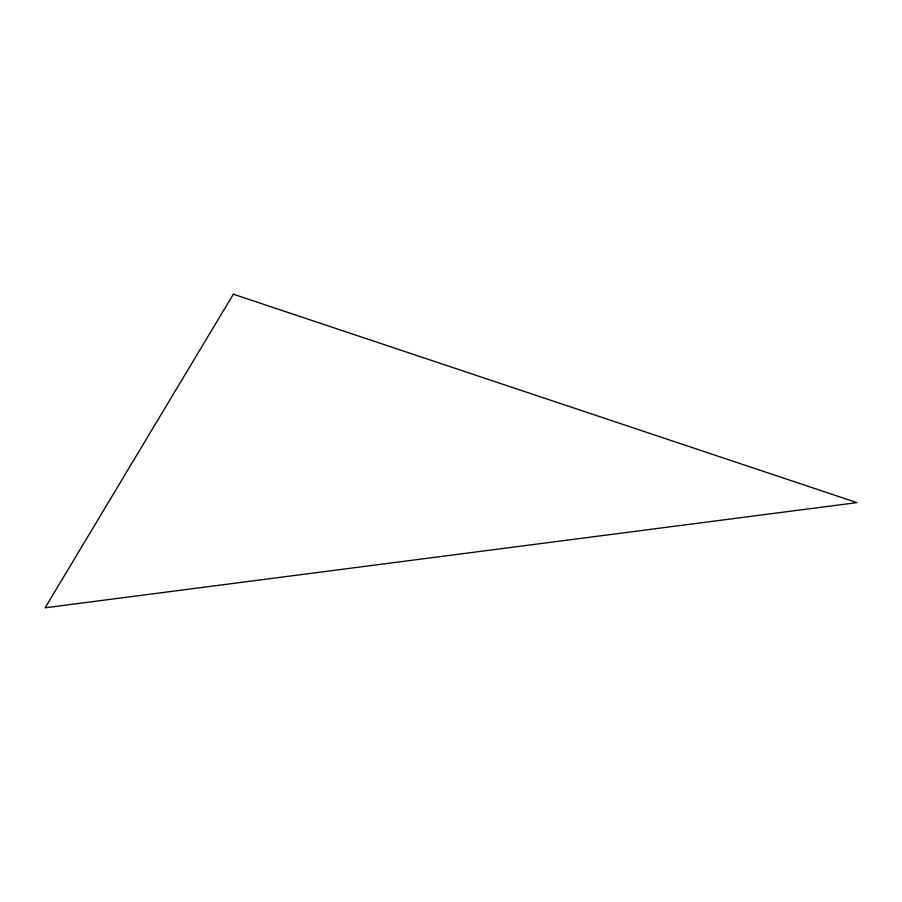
<?xml version="1.0" encoding="UTF-8"?>
<svg xmlns="http://www.w3.org/2000/svg" width="902" height="902" viewBox="0 0 902 902"><rect width="100%" height="100%" fill="white"/><g stroke="black" fill="none" stroke-linecap="round" stroke-linejoin="round"><path stroke-width="1.35" d="M233.359 294.199L45.1 607.801L856.9 502.617L233.359 294.199"/></g></svg>
